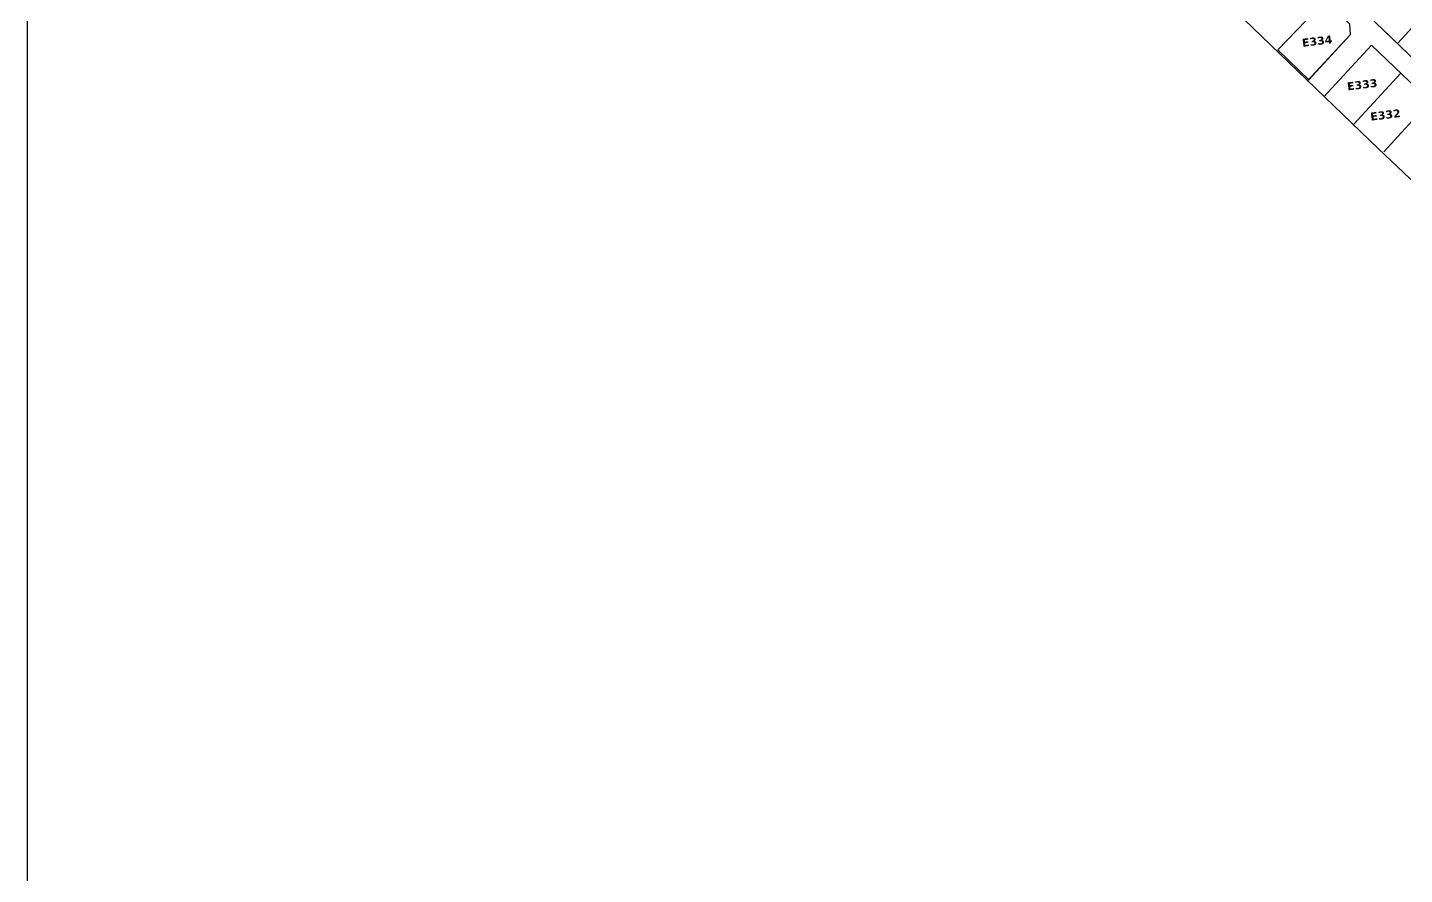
# Model space of a CAD drawing. Header units: millimetres. Extents: x 2359 to 301137, y 976657 to 981112.
# Drawn here: x 297951 to 298680, y 978143 to 978591 of the extents above; entities that cross this region are included whole.
import ezdxf

# ---------------------------------------------------------------- set-up
doc = ezdxf.new("R2010")
doc.units = ezdxf.units.MM
doc.header["$MEASUREMENT"] = 0
doc.layers.add('Annotation - Text_Pen_No__86', color=7, linetype='Continuous', lineweight=20, true_color=0x5555ff)
doc.layers.add('DESIGNNN', color=7, linetype='Continuous')
doc.layers.add('Plines', color=1, linetype='Continuous')
doc.styles.get("Standard").update_dxf_attribs({"font": 'arial.ttf'})

msp = doc.modelspace()

# ---------------------------------------------------------------- linework, layer by layer
msp.add_lwpolyline([(299010.22332, 978200.7012), (298665.86685, 978526.6938)])
at = {"layer": 'DESIGNNN', "color": 7}
msp.add_lwpolyline([(297950.96213, 981111.86539), (301100.96213, 981111.86539), (301100.96213, 976656.86539), (297950.96213, 976656.86539)], close=True, dxfattribs=at)
at = {"layer": 'Plines', "color": 5}
msp.add_line((298723.19151, 978633.96899), (298675.76479, 978582.46706), dxfattribs=at)
at = {"layer": 'Plines', "color": 1}
for points in [[(298665.86685, 978526.6938), (298665.86685, 978526.6938), (298456.46233, 978728.44304), (298247.05782, 978930.19228), (298281.97879, 979191.91284), (298316.89977, 979453.63339), (298417.19072, 979449.22536)], [(298628.1176, 978562.46452), (298650.73898, 978587.02968)]]:
    msp.add_lwpolyline(points, dxfattribs=at)
at = {"layer": 'Plines', "color": 5}
for points in [[(298550.8862, 978701.89391), (298675.76479, 978582.46706)], [(298637.65682, 978605.07449), (298612.49624, 978579.10926)], [(298668.89786, 978589.0342), (298715.88211, 978544.10111)], [(298636.94493, 978554.33567), (298662.12261, 978581.67678)], [(298662.12261, 978581.67678), (298973.10272, 978284.27293)], [(298652.76057, 978539.77148), (298677.66356, 978566.8143)], [(298668.57621, 978525.20729), (298693.2045, 978551.95181)]]:
    msp.add_lwpolyline(points, dxfattribs=at)
msp.add_lwpolyline([(298612.49624, 978579.10926), (298637.65682, 978605.07449), (298650.48258, 978592.80866), (298650.73898, 978587.02968), (298628.89562, 978563.30939)], close=True, dxfattribs=at)

# ---------------------------------------------------------------- texts
at = {"layer": 'Annotation - Text_Pen_No__86', "color": 7, "linetype": 'Continuous', "lineweight": 20, "char_height": 4.2341379, "attachment_point": 2, "rotation": 7.03243421}
for s, insert in [('\\A1;{\\fVerdana|b1|i0|c0|p34;E334}', (298633.07292, 978585.87528)), ('\\A1;{\\fVerdana|b1|i0|c0|p34;E333}', (298656.89392, 978562.82009)), ('\\A1;{\\fVerdana|b1|i0|c0|p34;E332}', (298669.20744, 978546.8252))]:
    msp.add_mtext(s, dxfattribs=dict(at, insert=insert))

doc.saveas('drawing.dxf')
